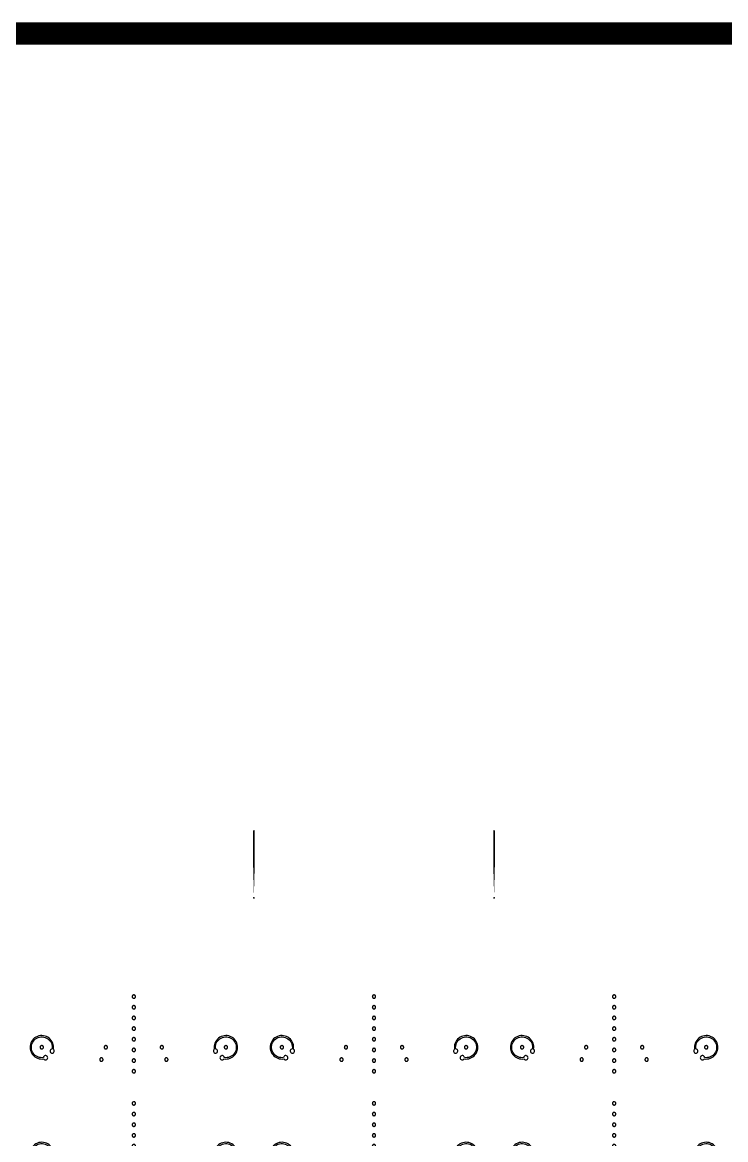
# Model space of a CAD drawing. Extents: x -100 to 100, y -100 to 100.
# Drawn here: x -53.5 to -21.9, y 50.3 to 100.5 of the extents above; entities that cross this region are included whole.
import ezdxf

# ---------------------------------------------------------------- set-up
doc = ezdxf.new("R2010")
doc.units = 0
doc.layers.get('0').update_dxf_attribs({"linetype": 'continuous'})
doc.layers.add('L10', color=7, linetype='continuous')

# ---------------------------------------------------------------- blocks, each defined once
blk = doc.blocks.new('LDI_XFL94-0512-011_L10_B1')
at = {"layer": 'L10'}
for points in [[(-48.503, -53.338), (-48.513, -53.339), (-48.522, -53.341), (-48.532, -53.344), (-48.54, -53.348), (-48.549, -53.354), (-48.556, -53.36), (-48.562, -53.368), (-48.568, -53.376), (-48.572, -53.384), (-48.575, -53.394), (-48.577, -53.403), (-48.578, -53.413), (-48.577, -53.423), (-48.575, -53.433), (-48.572, -53.442), (-48.568, -53.451), (-48.562, -53.459), (-48.556, -53.466), (-48.549, -53.473), (-48.54, -53.478), (-48.532, -53.482), (-48.522, -53.486), (-48.513, -53.488), (-48.503, -53.488), (-48.493, -53.488), (-48.484, -53.486), (-48.474, -53.482), (-48.465, -53.478), (-48.457, -53.473), (-48.45, -53.466), (-48.443, -53.459), (-48.438, -53.451), (-48.434, -53.442), (-48.431, -53.433), (-48.429, -53.423), (-48.428, -53.413), (-48.429, -53.403), (-48.431, -53.394), (-48.434, -53.384), (-48.438, -53.376), (-48.443, -53.368), (-48.45, -53.36), (-48.457, -53.354), (-48.465, -53.348), (-48.474, -53.344), (-48.484, -53.341), (-48.493, -53.339), (-48.503, -53.338)], [(-37.725, -53.338), (-37.734, -53.339), (-37.744, -53.341), (-37.753, -53.344), (-37.762, -53.348), (-37.77, -53.354), (-37.778, -53.36), (-37.784, -53.368), (-37.79, -53.376), (-37.794, -53.384), (-37.797, -53.394), (-37.799, -53.403), (-37.8, -53.413), (-37.799, -53.423), (-37.797, -53.433), (-37.794, -53.442), (-37.79, -53.451), (-37.784, -53.459), (-37.778, -53.466), (-37.77, -53.473), (-37.762, -53.478), (-37.753, -53.482), (-37.744, -53.486), (-37.734, -53.488), (-37.725, -53.488), (-37.715, -53.488), (-37.705, -53.486), (-37.696, -53.482), (-37.687, -53.478), (-37.679, -53.473), (-37.672, -53.466), (-37.665, -53.459), (-37.66, -53.451), (-37.655, -53.442), (-37.652, -53.433), (-37.65, -53.423), (-37.65, -53.413), (-37.65, -53.403), (-37.652, -53.394), (-37.655, -53.384), (-37.66, -53.376), (-37.665, -53.368), (-37.672, -53.36), (-37.679, -53.354), (-37.687, -53.348), (-37.696, -53.344), (-37.705, -53.341), (-37.715, -53.339), (-37.725, -53.338)], [(-26.946, -53.338), (-26.956, -53.339), (-26.966, -53.341), (-26.975, -53.344), (-26.984, -53.348), (-26.992, -53.354), (-26.999, -53.36), (-27.006, -53.368), (-27.011, -53.376), (-27.015, -53.384), (-27.019, -53.394), (-27.02, -53.403), (-27.021, -53.413), (-27.02, -53.423), (-27.019, -53.433), (-27.015, -53.442), (-27.011, -53.451), (-27.006, -53.459), (-26.999, -53.466), (-26.992, -53.473), (-26.984, -53.478), (-26.975, -53.482), (-26.966, -53.486), (-26.956, -53.488), (-26.946, -53.488), (-26.936, -53.488), (-26.927, -53.486), (-26.917, -53.482), (-26.909, -53.478), (-26.9, -53.473), (-26.893, -53.466), (-26.887, -53.459), (-26.881, -53.451), (-26.877, -53.442), (-26.874, -53.433), (-26.872, -53.423), (-26.871, -53.413), (-26.872, -53.403), (-26.874, -53.394), (-26.877, -53.384), (-26.881, -53.376), (-26.887, -53.368), (-26.893, -53.36), (-26.9, -53.354), (-26.909, -53.348), (-26.917, -53.344), (-26.927, -53.341), (-26.936, -53.339), (-26.946, -53.338)], [(-48.503, -53.817), (-48.513, -53.818), (-48.522, -53.82), (-48.532, -53.823), (-48.54, -53.827), (-48.549, -53.833), (-48.556, -53.839), (-48.562, -53.847), (-48.568, -53.855), (-48.572, -53.864), (-48.575, -53.873), (-48.577, -53.882), (-48.578, -53.892), (-48.577, -53.902), (-48.575, -53.912), (-48.572, -53.921), (-48.568, -53.93), (-48.562, -53.938), (-48.556, -53.945), (-48.549, -53.952), (-48.54, -53.957), (-48.532, -53.962), (-48.522, -53.965), (-48.513, -53.967), (-48.503, -53.967), (-48.493, -53.967), (-48.484, -53.965), (-48.474, -53.962), (-48.465, -53.957), (-48.457, -53.952), (-48.45, -53.945), (-48.443, -53.938), (-48.438, -53.93), (-48.434, -53.921), (-48.431, -53.912), (-48.429, -53.902), (-48.428, -53.892), (-48.429, -53.882), (-48.431, -53.873), (-48.434, -53.864), (-48.438, -53.855), (-48.443, -53.847), (-48.45, -53.839), (-48.457, -53.833), (-48.465, -53.827), (-48.474, -53.823), (-48.484, -53.82), (-48.493, -53.818), (-48.503, -53.817)], [(-37.725, -53.817), (-37.734, -53.818), (-37.744, -53.82), (-37.753, -53.823), (-37.762, -53.827), (-37.77, -53.833), (-37.778, -53.839), (-37.784, -53.847), (-37.79, -53.855), (-37.794, -53.864), (-37.797, -53.873), (-37.799, -53.882), (-37.8, -53.892), (-37.799, -53.902), (-37.797, -53.912), (-37.794, -53.921), (-37.79, -53.93), (-37.784, -53.938), (-37.778, -53.945), (-37.77, -53.952), (-37.762, -53.957), (-37.753, -53.962), (-37.744, -53.965), (-37.734, -53.967), (-37.725, -53.967), (-37.715, -53.967), (-37.705, -53.965), (-37.696, -53.962), (-37.687, -53.957), (-37.679, -53.952), (-37.672, -53.945), (-37.665, -53.938), (-37.66, -53.93), (-37.655, -53.921), (-37.652, -53.912), (-37.65, -53.902), (-37.65, -53.892), (-37.65, -53.882), (-37.652, -53.873), (-37.655, -53.864), (-37.66, -53.855), (-37.665, -53.847), (-37.672, -53.839), (-37.679, -53.833), (-37.687, -53.827), (-37.696, -53.823), (-37.705, -53.82), (-37.715, -53.818), (-37.725, -53.817)], [(-26.946, -53.817), (-26.956, -53.818), (-26.966, -53.82), (-26.975, -53.823), (-26.984, -53.827), (-26.992, -53.833), (-26.999, -53.839), (-27.006, -53.847), (-27.011, -53.855), (-27.015, -53.864), (-27.019, -53.873), (-27.02, -53.882), (-27.021, -53.892), (-27.02, -53.902), (-27.019, -53.912), (-27.015, -53.921), (-27.011, -53.93), (-27.006, -53.938), (-26.999, -53.945), (-26.992, -53.952), (-26.984, -53.957), (-26.975, -53.962), (-26.966, -53.965), (-26.956, -53.967), (-26.946, -53.967), (-26.936, -53.967), (-26.927, -53.965), (-26.917, -53.962), (-26.909, -53.957), (-26.9, -53.952), (-26.893, -53.945), (-26.887, -53.938), (-26.881, -53.93), (-26.877, -53.921), (-26.874, -53.912), (-26.872, -53.902), (-26.871, -53.892), (-26.872, -53.882), (-26.874, -53.873), (-26.877, -53.864), (-26.881, -53.855), (-26.887, -53.847), (-26.893, -53.839), (-26.9, -53.833), (-26.909, -53.827), (-26.917, -53.823), (-26.927, -53.82), (-26.936, -53.818), (-26.946, -53.817)], [(-48.503, -54.296), (-48.513, -54.297), (-48.522, -54.299), (-48.532, -54.302), (-48.54, -54.306), (-48.549, -54.312), (-48.556, -54.318), (-48.562, -54.326), (-48.568, -54.334), (-48.572, -54.343), (-48.575, -54.352), (-48.577, -54.361), (-48.578, -54.371), (-48.577, -54.381), (-48.575, -54.391), (-48.572, -54.4), (-48.568, -54.409), (-48.562, -54.417), (-48.556, -54.424), (-48.549, -54.431), (-48.54, -54.436), (-48.532, -54.441), (-48.522, -54.444), (-48.513, -54.446), (-48.503, -54.446), (-48.493, -54.446), (-48.484, -54.444), (-48.474, -54.441), (-48.465, -54.436), (-48.457, -54.431), (-48.45, -54.424), (-48.443, -54.417), (-48.438, -54.409), (-48.434, -54.4), (-48.431, -54.391), (-48.429, -54.381), (-48.428, -54.371), (-48.429, -54.361), (-48.431, -54.352), (-48.434, -54.343), (-48.438, -54.334), (-48.443, -54.326), (-48.45, -54.318), (-48.457, -54.312), (-48.465, -54.306), (-48.474, -54.302), (-48.484, -54.299), (-48.493, -54.297), (-48.503, -54.296)], [(-37.725, -54.296), (-37.734, -54.297), (-37.744, -54.299), (-37.753, -54.302), (-37.762, -54.306), (-37.77, -54.312), (-37.778, -54.318), (-37.784, -54.326), (-37.79, -54.334), (-37.794, -54.343), (-37.797, -54.352), (-37.799, -54.361), (-37.8, -54.371), (-37.799, -54.381), (-37.797, -54.391), (-37.794, -54.4), (-37.79, -54.409), (-37.784, -54.417), (-37.778, -54.424), (-37.77, -54.431), (-37.762, -54.436), (-37.753, -54.441), (-37.744, -54.444), (-37.734, -54.446), (-37.725, -54.446), (-37.715, -54.446), (-37.705, -54.444), (-37.696, -54.441), (-37.687, -54.436), (-37.679, -54.431), (-37.672, -54.424), (-37.665, -54.417), (-37.66, -54.409), (-37.655, -54.4), (-37.652, -54.391), (-37.65, -54.381), (-37.65, -54.371), (-37.65, -54.361), (-37.652, -54.352), (-37.655, -54.343), (-37.66, -54.334), (-37.665, -54.326), (-37.672, -54.318), (-37.679, -54.312), (-37.687, -54.306), (-37.696, -54.302), (-37.705, -54.299), (-37.715, -54.297), (-37.725, -54.296)], [(-26.946, -54.296), (-26.956, -54.297), (-26.966, -54.299), (-26.975, -54.302), (-26.984, -54.306), (-26.992, -54.312), (-26.999, -54.318), (-27.006, -54.326), (-27.011, -54.334), (-27.015, -54.343), (-27.019, -54.352), (-27.02, -54.361), (-27.021, -54.371), (-27.02, -54.381), (-27.019, -54.391), (-27.015, -54.4), (-27.011, -54.409), (-27.006, -54.417), (-26.999, -54.424), (-26.992, -54.431), (-26.984, -54.436), (-26.975, -54.441), (-26.966, -54.444), (-26.956, -54.446), (-26.946, -54.446), (-26.936, -54.446), (-26.927, -54.444), (-26.917, -54.441), (-26.909, -54.436), (-26.9, -54.431), (-26.893, -54.424), (-26.887, -54.417), (-26.881, -54.409), (-26.877, -54.4), (-26.874, -54.391), (-26.872, -54.381), (-26.871, -54.371), (-26.872, -54.361), (-26.874, -54.352), (-26.877, -54.343), (-26.881, -54.334), (-26.887, -54.326), (-26.893, -54.318), (-26.9, -54.312), (-26.909, -54.306), (-26.917, -54.302), (-26.927, -54.299), (-26.936, -54.297), (-26.946, -54.296)], [(-52.174, -55.763), (-52.203, -55.769), (-52.229, -55.785), (-52.248, -55.807), (-52.26, -55.834), (-52.263, -55.864), (-52.257, -55.893), (-52.242, -55.919), (-52.219, -55.939), (-52.192, -55.951), (-52.162, -55.954), (-52.133, -55.948), (-52.107, -55.933), (-52.087, -55.911), (-52.075, -55.883), (-52.072, -55.853), (-52.078, -55.824), (-52.093, -55.798), (-52.115, -55.778), (-52.108, -55.709), (-52.11, -55.639), (-52.121, -55.569), (-52.142, -55.502), (-52.171, -55.439), (-52.208, -55.379), (-52.253, -55.326), (-52.304, -55.278), (-52.362, -55.238), (-52.424, -55.206), (-52.49, -55.182), (-52.558, -55.167), (-52.628, -55.162), (-52.698, -55.165), (-52.767, -55.178), (-52.833, -55.201), (-52.896, -55.231), (-52.955, -55.27), (-53.007, -55.316), (-53.053, -55.369), (-53.092, -55.427), (-53.123, -55.49), (-53.145, -55.557), (-53.158, -55.625), (-53.162, -55.695), (-53.156, -55.765), (-53.141, -55.834), (-53.118, -55.899), (-53.085, -55.962), (-53.045, -56.019), (-52.998, -56.071), (-52.944, -56.115), (-52.885, -56.153), (-52.821, -56.182), (-52.754, -56.202), (-52.685, -56.213), (-52.615, -56.215), (-52.545, -56.208), (-52.525, -56.23), (-52.499, -56.245), (-52.47, -56.251), (-52.44, -56.248), (-52.413, -56.236), (-52.39, -56.216), (-52.375, -56.19), (-52.369, -56.161), (-52.372, -56.131), (-52.384, -56.104), (-52.404, -56.082), (-52.43, -56.066), (-52.459, -56.06), (-52.489, -56.063), (-52.516, -56.075), (-52.539, -56.095), (-52.554, -56.121), (-52.56, -56.15), (-52.625, -56.156), (-52.69, -56.152), (-52.755, -56.14), (-52.816, -56.119), (-52.874, -56.089), (-52.928, -56.052), (-52.976, -56.008), (-53.017, -55.957), (-53.051, -55.901), (-53.076, -55.841), (-53.093, -55.778), (-53.101, -55.714), (-53.1, -55.648), (-53.09, -55.584), (-53.071, -55.521), (-53.043, -55.462), (-53.008, -55.408), (-52.965, -55.358), (-52.916, -55.316), (-52.861, -55.28), (-52.802, -55.253), (-52.74, -55.233), (-52.675, -55.223), (-52.61, -55.222), (-52.545, -55.23), (-52.482, -55.247), (-52.422, -55.273), (-52.366, -55.306), (-52.316, -55.348), (-52.271, -55.395), (-52.234, -55.449), (-52.204, -55.507), (-52.183, -55.569), (-52.171, -55.633), (-52.168, -55.698), (-52.174, -55.763)], [(-48.503, -54.775), (-48.513, -54.776), (-48.522, -54.778), (-48.532, -54.781), (-48.54, -54.785), (-48.549, -54.791), (-48.556, -54.797), (-48.562, -54.805), (-48.568, -54.813), (-48.572, -54.822), (-48.575, -54.831), (-48.577, -54.841), (-48.578, -54.85), (-48.577, -54.86), (-48.575, -54.87), (-48.572, -54.879), (-48.568, -54.888), (-48.562, -54.896), (-48.556, -54.903), (-48.549, -54.91), (-48.54, -54.915), (-48.532, -54.92), (-48.522, -54.923), (-48.513, -54.925), (-48.503, -54.925), (-48.493, -54.925), (-48.484, -54.923), (-48.474, -54.92), (-48.465, -54.915), (-48.457, -54.91), (-48.45, -54.903), (-48.443, -54.896), (-48.438, -54.888), (-48.434, -54.879), (-48.431, -54.87), (-48.429, -54.86), (-48.428, -54.85), (-48.429, -54.841), (-48.431, -54.831), (-48.434, -54.822), (-48.438, -54.813), (-48.443, -54.805), (-48.45, -54.797), (-48.457, -54.791), (-48.465, -54.785), (-48.474, -54.781), (-48.484, -54.778), (-48.493, -54.776), (-48.503, -54.775)], [(-44.446, -56.15), (-44.452, -56.121), (-44.467, -56.095), (-44.49, -56.075), (-44.517, -56.063), (-44.547, -56.06), (-44.576, -56.066), (-44.602, -56.082), (-44.622, -56.104), (-44.634, -56.131), (-44.637, -56.161), (-44.631, -56.19), (-44.616, -56.216), (-44.593, -56.236), (-44.566, -56.248), (-44.536, -56.251), (-44.507, -56.245), (-44.481, -56.23), (-44.461, -56.208), (-44.391, -56.215), (-44.321, -56.213), (-44.252, -56.202), (-44.185, -56.182), (-44.121, -56.153), (-44.062, -56.115), (-44.008, -56.071), (-43.961, -56.019), (-43.921, -55.962), (-43.888, -55.899), (-43.865, -55.834), (-43.85, -55.765), (-43.844, -55.695), (-43.848, -55.625), (-43.861, -55.557), (-43.883, -55.49), (-43.914, -55.427), (-43.953, -55.369), (-43.999, -55.316), (-44.051, -55.27), (-44.11, -55.231), (-44.173, -55.201), (-44.239, -55.178), (-44.308, -55.165), (-44.378, -55.162), (-44.448, -55.167), (-44.516, -55.182), (-44.582, -55.206), (-44.644, -55.238), (-44.702, -55.278), (-44.753, -55.326), (-44.798, -55.379), (-44.835, -55.439), (-44.864, -55.502), (-44.885, -55.569), (-44.896, -55.639), (-44.898, -55.709), (-44.891, -55.778), (-44.913, -55.798), (-44.928, -55.824), (-44.934, -55.853), (-44.931, -55.883), (-44.919, -55.911), (-44.899, -55.933), (-44.873, -55.948), (-44.844, -55.954), (-44.814, -55.951), (-44.787, -55.939), (-44.764, -55.919), (-44.749, -55.893), (-44.743, -55.864), (-44.746, -55.834), (-44.758, -55.807), (-44.777, -55.785), (-44.803, -55.769), (-44.832, -55.763), (-44.838, -55.698), (-44.835, -55.633), (-44.823, -55.569), (-44.802, -55.507), (-44.772, -55.449), (-44.735, -55.395), (-44.69, -55.348), (-44.64, -55.306), (-44.584, -55.273), (-44.524, -55.247), (-44.461, -55.23), (-44.396, -55.222), (-44.331, -55.223), (-44.266, -55.233), (-44.204, -55.253), (-44.145, -55.28), (-44.09, -55.316), (-44.041, -55.358), (-43.998, -55.408), (-43.963, -55.462), (-43.935, -55.521), (-43.916, -55.584), (-43.906, -55.648), (-43.905, -55.714), (-43.913, -55.778), (-43.93, -55.841), (-43.955, -55.901), (-43.989, -55.957), (-44.03, -56.008), (-44.078, -56.052), (-44.132, -56.089), (-44.19, -56.119), (-44.251, -56.14), (-44.315, -56.152), (-44.381, -56.156), (-44.446, -56.15)], [(-41.395, -55.763), (-41.424, -55.769), (-41.45, -55.785), (-41.47, -55.807), (-41.482, -55.834), (-41.485, -55.864), (-41.478, -55.893), (-41.463, -55.919), (-41.441, -55.939), (-41.414, -55.951), (-41.384, -55.954), (-41.355, -55.948), (-41.329, -55.933), (-41.309, -55.911), (-41.297, -55.883), (-41.294, -55.853), (-41.3, -55.824), (-41.315, -55.798), (-41.337, -55.778), (-41.33, -55.709), (-41.332, -55.639), (-41.343, -55.569), (-41.363, -55.502), (-41.392, -55.439), (-41.43, -55.379), (-41.474, -55.326), (-41.526, -55.278), (-41.583, -55.238), (-41.645, -55.206), (-41.711, -55.182), (-41.78, -55.167), (-41.85, -55.162), (-41.92, -55.165), (-41.988, -55.178), (-42.055, -55.201), (-42.118, -55.231), (-42.176, -55.27), (-42.229, -55.316), (-42.275, -55.369), (-42.314, -55.427), (-42.344, -55.49), (-42.366, -55.557), (-42.379, -55.625), (-42.383, -55.695), (-42.378, -55.765), (-42.363, -55.834), (-42.339, -55.899), (-42.307, -55.962), (-42.267, -56.019), (-42.219, -56.071), (-42.165, -56.115), (-42.106, -56.153), (-42.042, -56.182), (-41.975, -56.202), (-41.906, -56.213), (-41.836, -56.215), (-41.767, -56.208), (-41.747, -56.23), (-41.721, -56.245), (-41.691, -56.251), (-41.662, -56.248), (-41.634, -56.236), (-41.612, -56.216), (-41.597, -56.19), (-41.591, -56.161), (-41.594, -56.131), (-41.606, -56.104), (-41.626, -56.082), (-41.651, -56.066), (-41.681, -56.06), (-41.71, -56.063), (-41.738, -56.075), (-41.76, -56.095), (-41.775, -56.121), (-41.782, -56.15), (-41.847, -56.156), (-41.912, -56.152), (-41.976, -56.14), (-42.038, -56.119), (-42.096, -56.089), (-42.15, -56.052), (-42.197, -56.008), (-42.238, -55.957), (-42.272, -55.901), (-42.298, -55.841), (-42.315, -55.778), (-42.323, -55.714), (-42.322, -55.648), (-42.311, -55.584), (-42.292, -55.521), (-42.265, -55.462), (-42.229, -55.408), (-42.187, -55.358), (-42.137, -55.316), (-42.083, -55.28), (-42.023, -55.253), (-41.961, -55.233), (-41.897, -55.223), (-41.831, -55.222), (-41.767, -55.23), (-41.704, -55.247), (-41.644, -55.273), (-41.588, -55.306), (-41.537, -55.348), (-41.493, -55.395), (-41.455, -55.449), (-41.426, -55.507), (-41.405, -55.569), (-41.393, -55.633), (-41.389, -55.698), (-41.395, -55.763)], [(-37.725, -54.775), (-37.734, -54.776), (-37.744, -54.778), (-37.753, -54.781), (-37.762, -54.785), (-37.77, -54.791), (-37.778, -54.797), (-37.784, -54.805), (-37.79, -54.813), (-37.794, -54.822), (-37.797, -54.831), (-37.799, -54.841), (-37.8, -54.85), (-37.799, -54.86), (-37.797, -54.87), (-37.794, -54.879), (-37.79, -54.888), (-37.784, -54.896), (-37.778, -54.903), (-37.77, -54.91), (-37.762, -54.915), (-37.753, -54.92), (-37.744, -54.923), (-37.734, -54.925), (-37.725, -54.925), (-37.715, -54.925), (-37.705, -54.923), (-37.696, -54.92), (-37.687, -54.915), (-37.679, -54.91), (-37.672, -54.903), (-37.665, -54.896), (-37.66, -54.888), (-37.655, -54.879), (-37.652, -54.87), (-37.65, -54.86), (-37.65, -54.85), (-37.65, -54.841), (-37.652, -54.831), (-37.655, -54.822), (-37.66, -54.813), (-37.665, -54.805), (-37.672, -54.797), (-37.679, -54.791), (-37.687, -54.785), (-37.696, -54.781), (-37.705, -54.778), (-37.715, -54.776), (-37.725, -54.775)], [(-33.667, -56.15), (-33.674, -56.121), (-33.689, -56.095), (-33.711, -56.075), (-33.739, -56.063), (-33.768, -56.06), (-33.798, -56.066), (-33.824, -56.082), (-33.843, -56.104), (-33.855, -56.131), (-33.858, -56.161), (-33.852, -56.19), (-33.837, -56.216), (-33.815, -56.236), (-33.787, -56.248), (-33.758, -56.251), (-33.728, -56.245), (-33.703, -56.23), (-33.682, -56.208), (-33.613, -56.215), (-33.543, -56.213), (-33.474, -56.202), (-33.407, -56.182), (-33.343, -56.153), (-33.284, -56.115), (-33.23, -56.071), (-33.182, -56.019), (-33.142, -55.962), (-33.11, -55.899), (-33.086, -55.834), (-33.071, -55.765), (-33.066, -55.695), (-33.07, -55.625), (-33.083, -55.557), (-33.105, -55.49), (-33.135, -55.427), (-33.174, -55.369), (-33.22, -55.316), (-33.273, -55.27), (-33.331, -55.231), (-33.394, -55.201), (-33.461, -55.178), (-33.53, -55.165), (-33.599, -55.162), (-33.669, -55.167), (-33.738, -55.182), (-33.804, -55.206), (-33.866, -55.238), (-33.923, -55.278), (-33.975, -55.326), (-34.02, -55.379), (-34.057, -55.439), (-34.086, -55.502), (-34.106, -55.569), (-34.117, -55.639), (-34.119, -55.709), (-34.112, -55.778), (-34.134, -55.798), (-34.149, -55.824), (-34.156, -55.853), (-34.152, -55.883), (-34.14, -55.911), (-34.12, -55.933), (-34.094, -55.948), (-34.065, -55.954), (-34.035, -55.951), (-34.008, -55.939), (-33.986, -55.919), (-33.971, -55.893), (-33.964, -55.864), (-33.967, -55.834), (-33.979, -55.807), (-33.999, -55.785), (-34.025, -55.769), (-34.054, -55.763), (-34.06, -55.698), (-34.057, -55.633), (-34.044, -55.569), (-34.023, -55.507), (-33.994, -55.449), (-33.956, -55.395), (-33.912, -55.348), (-33.861, -55.306), (-33.805, -55.273), (-33.745, -55.247), (-33.682, -55.23), (-33.618, -55.222), (-33.552, -55.223), (-33.488, -55.233), (-33.426, -55.253), (-33.367, -55.28), (-33.312, -55.316), (-33.263, -55.358), (-33.22, -55.408), (-33.184, -55.462), (-33.157, -55.521), (-33.138, -55.584), (-33.127, -55.648), (-33.126, -55.714), (-33.134, -55.778), (-33.151, -55.841), (-33.177, -55.901), (-33.211, -55.957), (-33.252, -56.008), (-33.3, -56.052), (-33.353, -56.089), (-33.411, -56.119), (-33.473, -56.14), (-33.537, -56.152), (-33.602, -56.156), (-33.667, -56.15)], [(-30.617, -55.763), (-30.646, -55.769), (-30.672, -55.785), (-30.692, -55.807), (-30.704, -55.834), (-30.706, -55.864), (-30.7, -55.893), (-30.685, -55.919), (-30.663, -55.939), (-30.635, -55.951), (-30.605, -55.954), (-30.576, -55.948), (-30.55, -55.933), (-30.53, -55.911), (-30.518, -55.883), (-30.515, -55.853), (-30.521, -55.824), (-30.536, -55.798), (-30.559, -55.778), (-30.551, -55.709), (-30.553, -55.639), (-30.565, -55.569), (-30.585, -55.502), (-30.614, -55.439), (-30.651, -55.379), (-30.696, -55.326), (-30.747, -55.278), (-30.805, -55.238), (-30.867, -55.206), (-30.933, -55.182), (-31.001, -55.167), (-31.071, -55.162), (-31.141, -55.165), (-31.21, -55.178), (-31.276, -55.201), (-31.339, -55.231), (-31.398, -55.27), (-31.45, -55.316), (-31.497, -55.369), (-31.535, -55.427), (-31.566, -55.49), (-31.588, -55.557), (-31.601, -55.625), (-31.605, -55.695), (-31.599, -55.765), (-31.584, -55.834), (-31.561, -55.899), (-31.529, -55.962), (-31.488, -56.019), (-31.441, -56.071), (-31.387, -56.115), (-31.328, -56.153), (-31.264, -56.182), (-31.197, -56.202), (-31.128, -56.213), (-31.058, -56.215), (-30.988, -56.208), (-30.968, -56.23), (-30.942, -56.245), (-30.913, -56.251), (-30.883, -56.248), (-30.856, -56.236), (-30.834, -56.216), (-30.819, -56.19), (-30.812, -56.161), (-30.815, -56.131), (-30.827, -56.104), (-30.847, -56.082), (-30.873, -56.066), (-30.902, -56.06), (-30.932, -56.063), (-30.959, -56.075), (-30.982, -56.095), (-30.997, -56.121), (-31.003, -56.15), (-31.068, -56.156), (-31.134, -56.152), (-31.198, -56.14), (-31.259, -56.119), (-31.318, -56.089), (-31.371, -56.052), (-31.419, -56.008), (-31.46, -55.957), (-31.494, -55.901), (-31.519, -55.841), (-31.536, -55.778), (-31.544, -55.714), (-31.543, -55.648), (-31.533, -55.584), (-31.514, -55.521), (-31.486, -55.462), (-31.451, -55.408), (-31.408, -55.358), (-31.359, -55.316), (-31.304, -55.28), (-31.245, -55.253), (-31.183, -55.233), (-31.118, -55.223), (-31.053, -55.222), (-30.988, -55.23), (-30.925, -55.247), (-30.865, -55.273), (-30.809, -55.306), (-30.759, -55.348), (-30.714, -55.395), (-30.677, -55.449), (-30.648, -55.507), (-30.626, -55.569), (-30.614, -55.633), (-30.611, -55.698), (-30.617, -55.763)], [(-26.946, -54.775), (-26.956, -54.776), (-26.966, -54.778), (-26.975, -54.781), (-26.984, -54.785), (-26.992, -54.791), (-26.999, -54.797), (-27.006, -54.805), (-27.011, -54.813), (-27.015, -54.822), (-27.019, -54.831), (-27.02, -54.841), (-27.021, -54.85), (-27.02, -54.86), (-27.019, -54.87), (-27.015, -54.879), (-27.011, -54.888), (-27.006, -54.896), (-26.999, -54.903), (-26.992, -54.91), (-26.984, -54.915), (-26.975, -54.92), (-26.966, -54.923), (-26.956, -54.925), (-26.946, -54.925), (-26.936, -54.925), (-26.927, -54.923), (-26.917, -54.92), (-26.909, -54.915), (-26.9, -54.91), (-26.893, -54.903), (-26.887, -54.896), (-26.881, -54.888), (-26.877, -54.879), (-26.874, -54.87), (-26.872, -54.86), (-26.871, -54.85), (-26.872, -54.841), (-26.874, -54.831), (-26.877, -54.822), (-26.881, -54.813), (-26.887, -54.805), (-26.893, -54.797), (-26.9, -54.791), (-26.909, -54.785), (-26.917, -54.781), (-26.927, -54.778), (-26.936, -54.776), (-26.946, -54.775)], [(-22.889, -56.15), (-22.895, -56.121), (-22.91, -56.095), (-22.933, -56.075), (-22.96, -56.063), (-22.99, -56.06), (-23.019, -56.066), (-23.045, -56.082), (-23.065, -56.104), (-23.077, -56.131), (-23.08, -56.161), (-23.074, -56.19), (-23.059, -56.216), (-23.036, -56.236), (-23.009, -56.248), (-22.979, -56.251), (-22.95, -56.245), (-22.924, -56.23), (-22.904, -56.208), (-22.834, -56.215), (-22.764, -56.213), (-22.695, -56.202), (-22.628, -56.182), (-22.564, -56.153), (-22.505, -56.115), (-22.451, -56.071), (-22.404, -56.019), (-22.364, -55.962), (-22.331, -55.899), (-22.308, -55.834), (-22.293, -55.765), (-22.287, -55.695), (-22.291, -55.625), (-22.304, -55.557), (-22.326, -55.49), (-22.357, -55.427), (-22.396, -55.369), (-22.442, -55.316), (-22.494, -55.27), (-22.553, -55.231), (-22.616, -55.201), (-22.682, -55.178), (-22.751, -55.165), (-22.821, -55.162), (-22.891, -55.167), (-22.959, -55.182), (-23.025, -55.206), (-23.087, -55.238), (-23.145, -55.278), (-23.196, -55.326), (-23.241, -55.379), (-23.278, -55.439), (-23.307, -55.502), (-23.328, -55.569), (-23.339, -55.639), (-23.341, -55.709), (-23.334, -55.778), (-23.356, -55.798), (-23.371, -55.824), (-23.377, -55.853), (-23.374, -55.883), (-23.362, -55.911), (-23.342, -55.933), (-23.316, -55.948), (-23.287, -55.954), (-23.257, -55.951), (-23.23, -55.939), (-23.207, -55.919), (-23.192, -55.893), (-23.186, -55.864), (-23.189, -55.834), (-23.201, -55.807), (-23.22, -55.785), (-23.246, -55.769), (-23.275, -55.763), (-23.281, -55.698), (-23.278, -55.633), (-23.266, -55.569), (-23.245, -55.507), (-23.215, -55.449), (-23.178, -55.395), (-23.133, -55.348), (-23.083, -55.306), (-23.027, -55.273), (-22.967, -55.247), (-22.904, -55.23), (-22.839, -55.222), (-22.774, -55.223), (-22.71, -55.233), (-22.647, -55.253), (-22.588, -55.28), (-22.533, -55.316), (-22.484, -55.358), (-22.441, -55.408), (-22.406, -55.462), (-22.378, -55.521), (-22.359, -55.584), (-22.349, -55.648), (-22.348, -55.714), (-22.356, -55.778), (-22.373, -55.841), (-22.399, -55.901), (-22.432, -55.957), (-22.473, -56.008), (-22.521, -56.052), (-22.575, -56.089), (-22.633, -56.119), (-22.695, -56.14), (-22.759, -56.152), (-22.824, -56.156), (-22.889, -56.15)], [(-52.635, -55.614), (-52.645, -55.614), (-52.654, -55.616), (-52.663, -55.619), (-52.672, -55.624), (-52.68, -55.629), (-52.688, -55.636), (-52.694, -55.643), (-52.7, -55.651), (-52.704, -55.66), (-52.707, -55.669), (-52.709, -55.679), (-52.71, -55.689), (-52.709, -55.698), (-52.707, -55.708), (-52.704, -55.717), (-52.7, -55.726), (-52.694, -55.734), (-52.688, -55.742), (-52.68, -55.748), (-52.672, -55.754), (-52.663, -55.758), (-52.654, -55.761), (-52.645, -55.763), (-52.635, -55.764), (-52.625, -55.763), (-52.615, -55.761), (-52.606, -55.758), (-52.597, -55.754), (-52.589, -55.748), (-52.582, -55.742), (-52.575, -55.734), (-52.57, -55.726), (-52.565, -55.717), (-52.562, -55.708), (-52.56, -55.698), (-52.56, -55.689), (-52.56, -55.679), (-52.562, -55.669), (-52.565, -55.66), (-52.57, -55.651), (-52.575, -55.643), (-52.582, -55.636), (-52.589, -55.629), (-52.597, -55.624), (-52.606, -55.619), (-52.615, -55.616), (-52.625, -55.614), (-52.635, -55.614)], [(-49.76, -55.614), (-49.77, -55.614), (-49.78, -55.616), (-49.789, -55.619), (-49.798, -55.624), (-49.806, -55.629), (-49.814, -55.636), (-49.82, -55.643), (-49.825, -55.651), (-49.83, -55.66), (-49.833, -55.669), (-49.835, -55.679), (-49.835, -55.689), (-49.835, -55.698), (-49.833, -55.708), (-49.83, -55.717), (-49.825, -55.726), (-49.82, -55.734), (-49.814, -55.742), (-49.806, -55.748), (-49.798, -55.754), (-49.789, -55.758), (-49.78, -55.761), (-49.77, -55.763), (-49.76, -55.764), (-49.751, -55.763), (-49.741, -55.761), (-49.732, -55.758), (-49.723, -55.754), (-49.715, -55.748), (-49.707, -55.742), (-49.701, -55.734), (-49.696, -55.726), (-49.691, -55.717), (-49.688, -55.708), (-49.686, -55.698), (-49.685, -55.689), (-49.686, -55.679), (-49.688, -55.669), (-49.691, -55.66), (-49.696, -55.651), (-49.701, -55.643), (-49.707, -55.636), (-49.715, -55.629), (-49.723, -55.624), (-49.732, -55.619), (-49.741, -55.616), (-49.751, -55.614), (-49.76, -55.614)], [(-48.503, -55.254), (-48.513, -55.255), (-48.522, -55.257), (-48.532, -55.26), (-48.54, -55.264), (-48.549, -55.27), (-48.556, -55.276), (-48.562, -55.284), (-48.568, -55.292), (-48.572, -55.301), (-48.575, -55.31), (-48.577, -55.32), (-48.578, -55.329), (-48.577, -55.339), (-48.575, -55.349), (-48.572, -55.358), (-48.568, -55.367), (-48.562, -55.375), (-48.556, -55.382), (-48.549, -55.389), (-48.54, -55.394), (-48.532, -55.399), (-48.522, -55.402), (-48.513, -55.404), (-48.503, -55.404), (-48.493, -55.404), (-48.484, -55.402), (-48.474, -55.399), (-48.465, -55.394), (-48.457, -55.389), (-48.45, -55.382), (-48.443, -55.375), (-48.438, -55.367), (-48.434, -55.358), (-48.431, -55.349), (-48.429, -55.339), (-48.428, -55.329), (-48.429, -55.32), (-48.431, -55.31), (-48.434, -55.301), (-48.438, -55.292), (-48.443, -55.284), (-48.45, -55.276), (-48.457, -55.27), (-48.465, -55.264), (-48.474, -55.26), (-48.484, -55.257), (-48.493, -55.255), (-48.503, -55.254)], [(-47.246, -55.614), (-47.255, -55.614), (-47.265, -55.616), (-47.274, -55.619), (-47.283, -55.624), (-47.291, -55.629), (-47.299, -55.636), (-47.305, -55.643), (-47.31, -55.651), (-47.315, -55.66), (-47.318, -55.669), (-47.32, -55.679), (-47.321, -55.689), (-47.32, -55.698), (-47.318, -55.708), (-47.315, -55.717), (-47.31, -55.726), (-47.305, -55.734), (-47.299, -55.742), (-47.291, -55.748), (-47.283, -55.754), (-47.274, -55.758), (-47.265, -55.761), (-47.255, -55.763), (-47.246, -55.764), (-47.236, -55.763), (-47.226, -55.761), (-47.217, -55.758), (-47.208, -55.754), (-47.2, -55.748), (-47.192, -55.742), (-47.186, -55.734), (-47.181, -55.726), (-47.176, -55.717), (-47.173, -55.708), (-47.171, -55.698), (-47.171, -55.689), (-47.171, -55.679), (-47.173, -55.669), (-47.176, -55.66), (-47.181, -55.651), (-47.186, -55.643), (-47.192, -55.636), (-47.2, -55.629), (-47.208, -55.624), (-47.217, -55.619), (-47.226, -55.616), (-47.236, -55.614), (-47.246, -55.614)], [(-44.371, -55.614), (-44.381, -55.614), (-44.391, -55.616), (-44.4, -55.619), (-44.409, -55.624), (-44.417, -55.629), (-44.424, -55.636), (-44.431, -55.643), (-44.436, -55.651), (-44.441, -55.66), (-44.444, -55.669), (-44.446, -55.679), (-44.446, -55.689), (-44.446, -55.698), (-44.444, -55.708), (-44.441, -55.717), (-44.436, -55.726), (-44.431, -55.734), (-44.424, -55.742), (-44.417, -55.748), (-44.409, -55.754), (-44.4, -55.758), (-44.391, -55.761), (-44.381, -55.763), (-44.371, -55.764), (-44.361, -55.763), (-44.352, -55.761), (-44.343, -55.758), (-44.334, -55.754), (-44.326, -55.748), (-44.318, -55.742), (-44.312, -55.734), (-44.306, -55.726), (-44.302, -55.717), (-44.299, -55.708), (-44.297, -55.698), (-44.296, -55.689), (-44.297, -55.679), (-44.299, -55.669), (-44.302, -55.66), (-44.306, -55.651), (-44.312, -55.643), (-44.318, -55.636), (-44.326, -55.629), (-44.334, -55.624), (-44.343, -55.619), (-44.352, -55.616), (-44.361, -55.614), (-44.371, -55.614)], [(-41.856, -55.614), (-41.866, -55.614), (-41.876, -55.616), (-41.885, -55.619), (-41.894, -55.624), (-41.902, -55.629), (-41.909, -55.636), (-41.916, -55.643), (-41.921, -55.651), (-41.926, -55.66), (-41.929, -55.669), (-41.931, -55.679), (-41.931, -55.689), (-41.931, -55.698), (-41.929, -55.708), (-41.926, -55.717), (-41.921, -55.726), (-41.916, -55.734), (-41.909, -55.742), (-41.902, -55.748), (-41.894, -55.754), (-41.885, -55.758), (-41.876, -55.761), (-41.866, -55.763), (-41.856, -55.764), (-41.846, -55.763), (-41.837, -55.761), (-41.828, -55.758), (-41.819, -55.754), (-41.811, -55.748), (-41.803, -55.742), (-41.797, -55.734), (-41.791, -55.726), (-41.787, -55.717), (-41.784, -55.708), (-41.782, -55.698), (-41.781, -55.689), (-41.782, -55.679), (-41.784, -55.669), (-41.787, -55.66), (-41.791, -55.651), (-41.797, -55.643), (-41.803, -55.636), (-41.811, -55.629), (-41.819, -55.624), (-41.828, -55.619), (-41.837, -55.616), (-41.846, -55.614), (-41.856, -55.614)], [(-38.982, -55.614), (-38.992, -55.614), (-39.001, -55.616), (-39.011, -55.619), (-39.02, -55.624), (-39.028, -55.629), (-39.035, -55.636), (-39.042, -55.643), (-39.047, -55.651), (-39.051, -55.66), (-39.054, -55.669), (-39.056, -55.679), (-39.057, -55.689), (-39.056, -55.698), (-39.054, -55.708), (-39.051, -55.717), (-39.047, -55.726), (-39.042, -55.734), (-39.035, -55.742), (-39.028, -55.748), (-39.02, -55.754), (-39.011, -55.758), (-39.001, -55.761), (-38.992, -55.763), (-38.982, -55.764), (-38.972, -55.763), (-38.963, -55.761), (-38.953, -55.758), (-38.945, -55.754), (-38.936, -55.748), (-38.929, -55.742), (-38.923, -55.734), (-38.917, -55.726), (-38.913, -55.717), (-38.91, -55.708), (-38.908, -55.698), (-38.907, -55.689), (-38.908, -55.679), (-38.91, -55.669), (-38.913, -55.66), (-38.917, -55.651), (-38.923, -55.643), (-38.929, -55.636), (-38.936, -55.629), (-38.945, -55.624), (-38.953, -55.619), (-38.963, -55.616), (-38.972, -55.614), (-38.982, -55.614)], [(-37.725, -55.254), (-37.734, -55.255), (-37.744, -55.257), (-37.753, -55.26), (-37.762, -55.264), (-37.77, -55.27), (-37.778, -55.276), (-37.784, -55.284), (-37.79, -55.292), (-37.794, -55.301), (-37.797, -55.31), (-37.799, -55.32), (-37.8, -55.329), (-37.799, -55.339), (-37.797, -55.349), (-37.794, -55.358), (-37.79, -55.367), (-37.784, -55.375), (-37.778, -55.382), (-37.77, -55.389), (-37.762, -55.394), (-37.753, -55.399), (-37.744, -55.402), (-37.734, -55.404), (-37.725, -55.404), (-37.715, -55.404), (-37.705, -55.402), (-37.696, -55.399), (-37.687, -55.394), (-37.679, -55.389), (-37.672, -55.382), (-37.665, -55.375), (-37.66, -55.367), (-37.655, -55.358), (-37.652, -55.349), (-37.65, -55.339), (-37.65, -55.329), (-37.65, -55.32), (-37.652, -55.31), (-37.655, -55.301), (-37.66, -55.292), (-37.665, -55.284), (-37.672, -55.276), (-37.679, -55.27), (-37.687, -55.264), (-37.696, -55.26), (-37.705, -55.257), (-37.715, -55.255), (-37.725, -55.254)], [(-36.467, -55.614), (-36.477, -55.614), (-36.486, -55.616), (-36.496, -55.619), (-36.505, -55.624), (-36.513, -55.629), (-36.52, -55.636), (-36.527, -55.643), (-36.532, -55.651), (-36.536, -55.66), (-36.54, -55.669), (-36.541, -55.679), (-36.542, -55.689), (-36.541, -55.698), (-36.54, -55.708), (-36.536, -55.717), (-36.532, -55.726), (-36.527, -55.734), (-36.52, -55.742), (-36.513, -55.748), (-36.505, -55.754), (-36.496, -55.758), (-36.486, -55.761), (-36.477, -55.763), (-36.467, -55.764), (-36.457, -55.763), (-36.448, -55.761), (-36.438, -55.758), (-36.43, -55.754), (-36.421, -55.748), (-36.414, -55.742), (-36.408, -55.734), (-36.402, -55.726), (-36.398, -55.717), (-36.395, -55.708), (-36.393, -55.698), (-36.392, -55.689), (-36.393, -55.679), (-36.395, -55.669), (-36.398, -55.66), (-36.402, -55.651), (-36.408, -55.643), (-36.414, -55.636), (-36.421, -55.629), (-36.43, -55.624), (-36.438, -55.619), (-36.448, -55.616), (-36.457, -55.614), (-36.467, -55.614)], [(-33.593, -55.614), (-33.603, -55.614), (-33.612, -55.616), (-33.622, -55.619), (-33.63, -55.624), (-33.638, -55.629), (-33.646, -55.636), (-33.652, -55.643), (-33.658, -55.651), (-33.662, -55.66), (-33.665, -55.669), (-33.667, -55.679), (-33.668, -55.689), (-33.667, -55.698), (-33.665, -55.708), (-33.662, -55.717), (-33.658, -55.726), (-33.652, -55.734), (-33.646, -55.742), (-33.638, -55.748), (-33.63, -55.754), (-33.622, -55.758), (-33.612, -55.761), (-33.603, -55.763), (-33.593, -55.764), (-33.583, -55.763), (-33.573, -55.761), (-33.564, -55.758), (-33.555, -55.754), (-33.547, -55.748), (-33.54, -55.742), (-33.533, -55.734), (-33.528, -55.726), (-33.524, -55.717), (-33.52, -55.708), (-33.518, -55.698), (-33.518, -55.689), (-33.518, -55.679), (-33.52, -55.669), (-33.524, -55.66), (-33.528, -55.651), (-33.533, -55.643), (-33.54, -55.636), (-33.547, -55.629), (-33.555, -55.624), (-33.564, -55.619), (-33.573, -55.616), (-33.583, -55.614), (-33.593, -55.614)], [(-31.078, -55.614), (-31.088, -55.614), (-31.097, -55.616), (-31.107, -55.619), (-31.115, -55.624), (-31.124, -55.629), (-31.131, -55.636), (-31.137, -55.643), (-31.143, -55.651), (-31.147, -55.66), (-31.15, -55.669), (-31.152, -55.679), (-31.153, -55.689), (-31.152, -55.698), (-31.15, -55.708), (-31.147, -55.717), (-31.143, -55.726), (-31.137, -55.734), (-31.131, -55.742), (-31.124, -55.748), (-31.115, -55.754), (-31.107, -55.758), (-31.097, -55.761), (-31.088, -55.763), (-31.078, -55.764), (-31.068, -55.763), (-31.058, -55.761), (-31.049, -55.758), (-31.04, -55.754), (-31.032, -55.748), (-31.025, -55.742), (-31.018, -55.734), (-31.013, -55.726), (-31.009, -55.717), (-31.005, -55.708), (-31.003, -55.698), (-31.003, -55.689), (-31.003, -55.679), (-31.005, -55.669), (-31.009, -55.66), (-31.013, -55.651), (-31.018, -55.643), (-31.025, -55.636), (-31.032, -55.629), (-31.04, -55.624), (-31.049, -55.619), (-31.058, -55.616), (-31.068, -55.614), (-31.078, -55.614)], [(-28.204, -55.614), (-28.213, -55.614), (-28.223, -55.616), (-28.232, -55.619), (-28.241, -55.624), (-28.249, -55.629), (-28.257, -55.636), (-28.263, -55.643), (-28.269, -55.651), (-28.273, -55.66), (-28.276, -55.669), (-28.278, -55.679), (-28.279, -55.689), (-28.278, -55.698), (-28.276, -55.708), (-28.273, -55.717), (-28.269, -55.726), (-28.263, -55.734), (-28.257, -55.742), (-28.249, -55.748), (-28.241, -55.754), (-28.232, -55.758), (-28.223, -55.761), (-28.213, -55.763), (-28.204, -55.764), (-28.194, -55.763), (-28.184, -55.761), (-28.175, -55.758), (-28.166, -55.754), (-28.158, -55.748), (-28.151, -55.742), (-28.144, -55.734), (-28.139, -55.726), (-28.134, -55.717), (-28.131, -55.708), (-28.129, -55.698), (-28.129, -55.689), (-28.129, -55.679), (-28.131, -55.669), (-28.134, -55.66), (-28.139, -55.651), (-28.144, -55.643), (-28.151, -55.636), (-28.158, -55.629), (-28.166, -55.624), (-28.175, -55.619), (-28.184, -55.616), (-28.194, -55.614), (-28.204, -55.614)], [(-26.946, -55.254), (-26.956, -55.255), (-26.966, -55.257), (-26.975, -55.26), (-26.984, -55.264), (-26.992, -55.27), (-26.999, -55.276), (-27.006, -55.284), (-27.011, -55.292), (-27.015, -55.301), (-27.019, -55.31), (-27.02, -55.32), (-27.021, -55.329), (-27.02, -55.339), (-27.019, -55.349), (-27.015, -55.358), (-27.011, -55.367), (-27.006, -55.375), (-26.999, -55.382), (-26.992, -55.389), (-26.984, -55.394), (-26.975, -55.399), (-26.966, -55.402), (-26.956, -55.404), (-26.946, -55.404), (-26.936, -55.404), (-26.927, -55.402), (-26.917, -55.399), (-26.909, -55.394), (-26.9, -55.389), (-26.893, -55.382), (-26.887, -55.375), (-26.881, -55.367), (-26.877, -55.358), (-26.874, -55.349), (-26.872, -55.339), (-26.871, -55.329), (-26.872, -55.32), (-26.874, -55.31), (-26.877, -55.301), (-26.881, -55.292), (-26.887, -55.284), (-26.893, -55.276), (-26.9, -55.27), (-26.909, -55.264), (-26.917, -55.26), (-26.927, -55.257), (-26.936, -55.255), (-26.946, -55.254)], [(-25.689, -55.614), (-25.698, -55.614), (-25.708, -55.616), (-25.717, -55.619), (-25.726, -55.624), (-25.734, -55.629), (-25.742, -55.636), (-25.748, -55.643), (-25.754, -55.651), (-25.758, -55.66), (-25.761, -55.669), (-25.763, -55.679), (-25.764, -55.689), (-25.763, -55.698), (-25.761, -55.708), (-25.758, -55.717), (-25.754, -55.726), (-25.748, -55.734), (-25.742, -55.742), (-25.734, -55.748), (-25.726, -55.754), (-25.717, -55.758), (-25.708, -55.761), (-25.698, -55.763), (-25.689, -55.764), (-25.679, -55.763), (-25.669, -55.761), (-25.66, -55.758), (-25.651, -55.754), (-25.643, -55.748), (-25.636, -55.742), (-25.629, -55.734), (-25.624, -55.726), (-25.619, -55.717), (-25.616, -55.708), (-25.614, -55.698), (-25.614, -55.689), (-25.614, -55.679), (-25.616, -55.669), (-25.619, -55.66), (-25.624, -55.651), (-25.629, -55.643), (-25.636, -55.636), (-25.643, -55.629), (-25.651, -55.624), (-25.66, -55.619), (-25.669, -55.616), (-25.679, -55.614), (-25.689, -55.614)], [(-22.814, -55.614), (-22.824, -55.614), (-22.834, -55.616), (-22.843, -55.619), (-22.852, -55.624), (-22.86, -55.629), (-22.867, -55.636), (-22.874, -55.643), (-22.879, -55.651), (-22.884, -55.66), (-22.887, -55.669), (-22.889, -55.679), (-22.889, -55.689), (-22.889, -55.698), (-22.887, -55.708), (-22.884, -55.717), (-22.879, -55.726), (-22.874, -55.734), (-22.867, -55.742), (-22.86, -55.748), (-22.852, -55.754), (-22.843, -55.758), (-22.834, -55.761), (-22.824, -55.763), (-22.814, -55.764), (-22.805, -55.763), (-22.795, -55.761), (-22.786, -55.758), (-22.777, -55.754), (-22.769, -55.748), (-22.761, -55.742), (-22.755, -55.734), (-22.749, -55.726), (-22.745, -55.717), (-22.742, -55.708), (-22.74, -55.698), (-22.739, -55.689), (-22.74, -55.679), (-22.742, -55.669), (-22.745, -55.66), (-22.749, -55.651), (-22.755, -55.643), (-22.761, -55.636), (-22.769, -55.629), (-22.777, -55.624), (-22.786, -55.619), (-22.795, -55.616), (-22.805, -55.614), (-22.814, -55.614)], [(-49.961, -56.165), (-49.971, -56.166), (-49.981, -56.168), (-49.99, -56.171), (-49.999, -56.175), (-50.007, -56.181), (-50.014, -56.187), (-50.021, -56.194), (-50.026, -56.203), (-50.03, -56.211), (-50.034, -56.221), (-50.036, -56.23), (-50.036, -56.24), (-50.036, -56.25), (-50.034, -56.259), (-50.03, -56.269), (-50.026, -56.278), (-50.021, -56.286), (-50.014, -56.293), (-50.007, -56.3), (-49.999, -56.305), (-49.99, -56.309), (-49.981, -56.313), (-49.971, -56.314), (-49.961, -56.315), (-49.951, -56.314), (-49.942, -56.313), (-49.932, -56.309), (-49.924, -56.305), (-49.916, -56.3), (-49.908, -56.293), (-49.902, -56.286), (-49.896, -56.278), (-49.892, -56.269), (-49.889, -56.259), (-49.887, -56.25), (-49.886, -56.24), (-49.887, -56.23), (-49.889, -56.221), (-49.892, -56.211), (-49.896, -56.203), (-49.902, -56.194), (-49.908, -56.187), (-49.916, -56.181), (-49.924, -56.175), (-49.932, -56.171), (-49.942, -56.168), (-49.951, -56.166), (-49.961, -56.165)], [(-48.503, -55.733), (-48.513, -55.734), (-48.522, -55.736), (-48.532, -55.739), (-48.54, -55.743), (-48.549, -55.749), (-48.556, -55.755), (-48.562, -55.763), (-48.568, -55.771), (-48.572, -55.78), (-48.575, -55.789), (-48.577, -55.799), (-48.578, -55.808), (-48.577, -55.818), (-48.575, -55.828), (-48.572, -55.837), (-48.568, -55.846), (-48.562, -55.854), (-48.556, -55.861), (-48.549, -55.868), (-48.54, -55.873), (-48.532, -55.878), (-48.522, -55.881), (-48.513, -55.883), (-48.503, -55.883), (-48.493, -55.883), (-48.484, -55.881), (-48.474, -55.878), (-48.465, -55.873), (-48.457, -55.868), (-48.45, -55.861), (-48.443, -55.854), (-48.438, -55.846), (-48.434, -55.837), (-48.431, -55.828), (-48.429, -55.818), (-48.428, -55.808), (-48.429, -55.799), (-48.431, -55.789), (-48.434, -55.78), (-48.438, -55.771), (-48.443, -55.763), (-48.45, -55.755), (-48.457, -55.749), (-48.465, -55.743), (-48.474, -55.739), (-48.484, -55.736), (-48.493, -55.734), (-48.503, -55.733)], [(-47.045, -56.165), (-47.055, -56.166), (-47.064, -56.168), (-47.074, -56.171), (-47.082, -56.175), (-47.09, -56.181), (-47.098, -56.187), (-47.104, -56.194), (-47.11, -56.203), (-47.114, -56.211), (-47.117, -56.221), (-47.119, -56.23), (-47.12, -56.24), (-47.119, -56.25), (-47.117, -56.259), (-47.114, -56.269), (-47.11, -56.278), (-47.104, -56.286), (-47.098, -56.293), (-47.09, -56.3), (-47.082, -56.305), (-47.074, -56.309), (-47.064, -56.313), (-47.055, -56.314), (-47.045, -56.315), (-47.035, -56.314), (-47.025, -56.313), (-47.016, -56.309), (-47.007, -56.305), (-46.999, -56.3), (-46.992, -56.293), (-46.985, -56.286), (-46.98, -56.278), (-46.976, -56.269), (-46.972, -56.259), (-46.97, -56.25), (-46.97, -56.24), (-46.97, -56.23), (-46.972, -56.221), (-46.976, -56.211), (-46.98, -56.203), (-46.985, -56.194), (-46.992, -56.187), (-46.999, -56.181), (-47.007, -56.175), (-47.016, -56.171), (-47.025, -56.168), (-47.035, -56.166), (-47.045, -56.165)], [(-39.183, -56.165), (-39.193, -56.166), (-39.202, -56.168), (-39.211, -56.171), (-39.22, -56.175), (-39.228, -56.181), (-39.236, -56.187), (-39.242, -56.194), (-39.248, -56.203), (-39.252, -56.211), (-39.255, -56.221), (-39.257, -56.23), (-39.258, -56.24), (-39.257, -56.25), (-39.255, -56.259), (-39.252, -56.269), (-39.248, -56.278), (-39.242, -56.286), (-39.236, -56.293), (-39.228, -56.3), (-39.22, -56.305), (-39.211, -56.309), (-39.202, -56.313), (-39.193, -56.314), (-39.183, -56.315), (-39.173, -56.314), (-39.163, -56.313), (-39.154, -56.309), (-39.145, -56.305), (-39.137, -56.3), (-39.13, -56.293), (-39.123, -56.286), (-39.118, -56.278), (-39.113, -56.269), (-39.11, -56.259), (-39.108, -56.25), (-39.108, -56.24), (-39.108, -56.23), (-39.11, -56.221), (-39.113, -56.211), (-39.118, -56.203), (-39.123, -56.194), (-39.13, -56.187), (-39.137, -56.181), (-39.145, -56.175), (-39.154, -56.171), (-39.163, -56.168), (-39.173, -56.166), (-39.183, -56.165)], [(-37.725, -55.733), (-37.734, -55.734), (-37.744, -55.736), (-37.753, -55.739), (-37.762, -55.743), (-37.77, -55.749), (-37.778, -55.755), (-37.784, -55.763), (-37.79, -55.771), (-37.794, -55.78), (-37.797, -55.789), (-37.799, -55.799), (-37.8, -55.808), (-37.799, -55.818), (-37.797, -55.828), (-37.794, -55.837), (-37.79, -55.846), (-37.784, -55.854), (-37.778, -55.861), (-37.77, -55.868), (-37.762, -55.873), (-37.753, -55.878), (-37.744, -55.881), (-37.734, -55.883), (-37.725, -55.883), (-37.715, -55.883), (-37.705, -55.881), (-37.696, -55.878), (-37.687, -55.873), (-37.679, -55.868), (-37.672, -55.861), (-37.665, -55.854), (-37.66, -55.846), (-37.655, -55.837), (-37.652, -55.828), (-37.65, -55.818), (-37.65, -55.808), (-37.65, -55.799), (-37.652, -55.789), (-37.655, -55.78), (-37.66, -55.771), (-37.665, -55.763), (-37.672, -55.755), (-37.679, -55.749), (-37.687, -55.743), (-37.696, -55.739), (-37.705, -55.736), (-37.715, -55.734), (-37.725, -55.733)], [(-36.266, -56.165), (-36.276, -56.166), (-36.286, -56.168), (-36.295, -56.171), (-36.304, -56.175), (-36.312, -56.181), (-36.319, -56.187), (-36.326, -56.194), (-36.331, -56.203), (-36.336, -56.211), (-36.339, -56.221), (-36.341, -56.23), (-36.341, -56.24), (-36.341, -56.25), (-36.339, -56.259), (-36.336, -56.269), (-36.331, -56.278), (-36.326, -56.286), (-36.319, -56.293), (-36.312, -56.3), (-36.304, -56.305), (-36.295, -56.309), (-36.286, -56.313), (-36.276, -56.314), (-36.266, -56.315), (-36.257, -56.314), (-36.247, -56.313), (-36.238, -56.309), (-36.229, -56.305), (-36.221, -56.3), (-36.213, -56.293), (-36.207, -56.286), (-36.201, -56.278), (-36.197, -56.269), (-36.194, -56.259), (-36.192, -56.25), (-36.191, -56.24), (-36.192, -56.23), (-36.194, -56.221), (-36.197, -56.211), (-36.201, -56.203), (-36.207, -56.194), (-36.213, -56.187), (-36.221, -56.181), (-36.229, -56.175), (-36.238, -56.171), (-36.247, -56.168), (-36.257, -56.166), (-36.266, -56.165)], [(-28.404, -56.165), (-28.414, -56.166), (-28.424, -56.168), (-28.433, -56.171), (-28.442, -56.175), (-28.45, -56.181), (-28.457, -56.187), (-28.464, -56.194), (-28.469, -56.203), (-28.474, -56.211), (-28.477, -56.221), (-28.479, -56.23), (-28.479, -56.24), (-28.479, -56.25), (-28.477, -56.259), (-28.474, -56.269), (-28.469, -56.278), (-28.464, -56.286), (-28.457, -56.293), (-28.45, -56.3), (-28.442, -56.305), (-28.433, -56.309), (-28.424, -56.313), (-28.414, -56.314), (-28.404, -56.315), (-28.395, -56.314), (-28.385, -56.313), (-28.376, -56.309), (-28.367, -56.305), (-28.359, -56.3), (-28.351, -56.293), (-28.345, -56.286), (-28.339, -56.278), (-28.335, -56.269), (-28.332, -56.259), (-28.33, -56.25), (-28.329, -56.24), (-28.33, -56.23), (-28.332, -56.221), (-28.335, -56.211), (-28.339, -56.203), (-28.345, -56.194), (-28.351, -56.187), (-28.359, -56.181), (-28.367, -56.175), (-28.376, -56.171), (-28.385, -56.168), (-28.395, -56.166), (-28.404, -56.165)], [(-26.946, -55.733), (-26.956, -55.734), (-26.966, -55.736), (-26.975, -55.739), (-26.984, -55.743), (-26.992, -55.749), (-26.999, -55.755), (-27.006, -55.763), (-27.011, -55.771), (-27.015, -55.78), (-27.019, -55.789), (-27.02, -55.799), (-27.021, -55.808), (-27.02, -55.818), (-27.019, -55.828), (-27.015, -55.837), (-27.011, -55.846), (-27.006, -55.854), (-26.999, -55.861), (-26.992, -55.868), (-26.984, -55.873), (-26.975, -55.878), (-26.966, -55.881), (-26.956, -55.883), (-26.946, -55.883), (-26.936, -55.883), (-26.927, -55.881), (-26.917, -55.878), (-26.909, -55.873), (-26.9, -55.868), (-26.893, -55.861), (-26.887, -55.854), (-26.881, -55.846), (-26.877, -55.837), (-26.874, -55.828), (-26.872, -55.818), (-26.871, -55.808), (-26.872, -55.799), (-26.874, -55.789), (-26.877, -55.78), (-26.881, -55.771), (-26.887, -55.763), (-26.893, -55.755), (-26.9, -55.749), (-26.909, -55.743), (-26.917, -55.739), (-26.927, -55.736), (-26.936, -55.734), (-26.946, -55.733)], [(-25.488, -56.165), (-25.498, -56.166), (-25.507, -56.168), (-25.517, -56.171), (-25.525, -56.175), (-25.534, -56.181), (-25.541, -56.187), (-25.547, -56.194), (-25.553, -56.203), (-25.557, -56.211), (-25.56, -56.221), (-25.562, -56.23), (-25.563, -56.24), (-25.562, -56.25), (-25.56, -56.259), (-25.557, -56.269), (-25.553, -56.278), (-25.547, -56.286), (-25.541, -56.293), (-25.534, -56.3), (-25.525, -56.305), (-25.517, -56.309), (-25.507, -56.313), (-25.498, -56.314), (-25.488, -56.315), (-25.478, -56.314), (-25.469, -56.313), (-25.459, -56.309), (-25.45, -56.305), (-25.442, -56.3), (-25.435, -56.293), (-25.428, -56.286), (-25.423, -56.278), (-25.419, -56.269), (-25.415, -56.259), (-25.414, -56.25), (-25.413, -56.24), (-25.414, -56.23), (-25.415, -56.221), (-25.419, -56.211), (-25.423, -56.203), (-25.428, -56.194), (-25.435, -56.187), (-25.442, -56.181), (-25.45, -56.175), (-25.459, -56.171), (-25.469, -56.168), (-25.478, -56.166), (-25.488, -56.165)], [(-48.503, -56.212), (-48.513, -56.213), (-48.522, -56.215), (-48.532, -56.218), (-48.54, -56.222), (-48.549, -56.228), (-48.556, -56.234), (-48.562, -56.242), (-48.568, -56.25), (-48.572, -56.259), (-48.575, -56.268), (-48.577, -56.278), (-48.578, -56.287), (-48.577, -56.297), (-48.575, -56.307), (-48.572, -56.316), (-48.568, -56.325), (-48.562, -56.333), (-48.556, -56.34), (-48.549, -56.347), (-48.54, -56.352), (-48.532, -56.357), (-48.522, -56.36), (-48.513, -56.362), (-48.503, -56.362), (-48.493, -56.362), (-48.484, -56.36), (-48.474, -56.357), (-48.465, -56.352), (-48.457, -56.347), (-48.45, -56.34), (-48.443, -56.333), (-48.438, -56.325), (-48.434, -56.316), (-48.431, -56.307), (-48.429, -56.297), (-48.428, -56.287), (-48.429, -56.278), (-48.431, -56.268), (-48.434, -56.259), (-48.438, -56.25), (-48.443, -56.242), (-48.45, -56.234), (-48.457, -56.228), (-48.465, -56.222), (-48.474, -56.218), (-48.484, -56.215), (-48.493, -56.213), (-48.503, -56.212)], [(-37.725, -56.212), (-37.734, -56.213), (-37.744, -56.215), (-37.753, -56.218), (-37.762, -56.222), (-37.77, -56.228), (-37.778, -56.234), (-37.784, -56.242), (-37.79, -56.25), (-37.794, -56.259), (-37.797, -56.268), (-37.799, -56.278), (-37.8, -56.287), (-37.799, -56.297), (-37.797, -56.307), (-37.794, -56.316), (-37.79, -56.325), (-37.784, -56.333), (-37.778, -56.34), (-37.77, -56.347), (-37.762, -56.352), (-37.753, -56.357), (-37.744, -56.36), (-37.734, -56.362), (-37.725, -56.362), (-37.715, -56.362), (-37.705, -56.36), (-37.696, -56.357), (-37.687, -56.352), (-37.679, -56.347), (-37.672, -56.34), (-37.665, -56.333), (-37.66, -56.325), (-37.655, -56.316), (-37.652, -56.307), (-37.65, -56.297), (-37.65, -56.287), (-37.65, -56.278), (-37.652, -56.268), (-37.655, -56.259), (-37.66, -56.25), (-37.665, -56.242), (-37.672, -56.234), (-37.679, -56.228), (-37.687, -56.222), (-37.696, -56.218), (-37.705, -56.215), (-37.715, -56.213), (-37.725, -56.212)], [(-26.946, -56.212), (-26.956, -56.213), (-26.966, -56.215), (-26.975, -56.218), (-26.984, -56.222), (-26.992, -56.228), (-26.999, -56.234), (-27.006, -56.242), (-27.011, -56.25), (-27.015, -56.259), (-27.019, -56.268), (-27.02, -56.278), (-27.021, -56.287), (-27.02, -56.297), (-27.019, -56.307), (-27.015, -56.316), (-27.011, -56.325), (-27.006, -56.333), (-26.999, -56.34), (-26.992, -56.347), (-26.984, -56.352), (-26.975, -56.357), (-26.966, -56.36), (-26.956, -56.362), (-26.946, -56.362), (-26.936, -56.362), (-26.927, -56.36), (-26.917, -56.357), (-26.909, -56.352), (-26.9, -56.347), (-26.893, -56.34), (-26.887, -56.333), (-26.881, -56.325), (-26.877, -56.316), (-26.874, -56.307), (-26.872, -56.297), (-26.871, -56.287), (-26.872, -56.278), (-26.874, -56.268), (-26.877, -56.259), (-26.881, -56.25), (-26.887, -56.242), (-26.893, -56.234), (-26.9, -56.228), (-26.909, -56.222), (-26.917, -56.218), (-26.927, -56.215), (-26.936, -56.213), (-26.946, -56.212)], [(-48.503, -56.691), (-48.513, -56.692), (-48.522, -56.694), (-48.532, -56.697), (-48.54, -56.702), (-48.549, -56.707), (-48.556, -56.713), (-48.562, -56.721), (-48.568, -56.729), (-48.572, -56.738), (-48.575, -56.747), (-48.577, -56.757), (-48.578, -56.766), (-48.577, -56.776), (-48.575, -56.786), (-48.572, -56.795), (-48.568, -56.804), (-48.562, -56.812), (-48.556, -56.82), (-48.549, -56.826), (-48.54, -56.831), (-48.532, -56.836), (-48.522, -56.839), (-48.513, -56.841), (-48.503, -56.841), (-48.493, -56.841), (-48.484, -56.839), (-48.474, -56.836), (-48.465, -56.831), (-48.457, -56.826), (-48.45, -56.82), (-48.443, -56.812), (-48.438, -56.804), (-48.434, -56.795), (-48.431, -56.786), (-48.429, -56.776), (-48.428, -56.766), (-48.429, -56.757), (-48.431, -56.747), (-48.434, -56.738), (-48.438, -56.729), (-48.443, -56.721), (-48.45, -56.713), (-48.457, -56.707), (-48.465, -56.702), (-48.474, -56.697), (-48.484, -56.694), (-48.493, -56.692), (-48.503, -56.691)], [(-37.725, -56.691), (-37.734, -56.692), (-37.744, -56.694), (-37.753, -56.697), (-37.762, -56.702), (-37.77, -56.707), (-37.778, -56.713), (-37.784, -56.721), (-37.79, -56.729), (-37.794, -56.738), (-37.797, -56.747), (-37.799, -56.757), (-37.8, -56.766), (-37.799, -56.776), (-37.797, -56.786), (-37.794, -56.795), (-37.79, -56.804), (-37.784, -56.812), (-37.778, -56.82), (-37.77, -56.826), (-37.762, -56.831), (-37.753, -56.836), (-37.744, -56.839), (-37.734, -56.841), (-37.725, -56.841), (-37.715, -56.841), (-37.705, -56.839), (-37.696, -56.836), (-37.687, -56.831), (-37.679, -56.826), (-37.672, -56.82), (-37.665, -56.812), (-37.66, -56.804), (-37.655, -56.795), (-37.652, -56.786), (-37.65, -56.776), (-37.65, -56.766), (-37.65, -56.757), (-37.652, -56.747), (-37.655, -56.738), (-37.66, -56.729), (-37.665, -56.721), (-37.672, -56.713), (-37.679, -56.707), (-37.687, -56.702), (-37.696, -56.697), (-37.705, -56.694), (-37.715, -56.692), (-37.725, -56.691)], [(-26.946, -56.691), (-26.956, -56.692), (-26.966, -56.694), (-26.975, -56.697), (-26.984, -56.702), (-26.992, -56.707), (-26.999, -56.713), (-27.006, -56.721), (-27.011, -56.729), (-27.015, -56.738), (-27.019, -56.747), (-27.02, -56.757), (-27.021, -56.766), (-27.02, -56.776), (-27.019, -56.786), (-27.015, -56.795), (-27.011, -56.804), (-27.006, -56.812), (-26.999, -56.82), (-26.992, -56.826), (-26.984, -56.831), (-26.975, -56.836), (-26.966, -56.839), (-26.956, -56.841), (-26.946, -56.841), (-26.936, -56.841), (-26.927, -56.839), (-26.917, -56.836), (-26.909, -56.831), (-26.9, -56.826), (-26.893, -56.82), (-26.887, -56.812), (-26.881, -56.804), (-26.877, -56.795), (-26.874, -56.786), (-26.872, -56.776), (-26.871, -56.766), (-26.872, -56.757), (-26.874, -56.747), (-26.877, -56.738), (-26.881, -56.729), (-26.887, -56.721), (-26.893, -56.713), (-26.9, -56.707), (-26.909, -56.702), (-26.917, -56.697), (-26.927, -56.694), (-26.936, -56.692), (-26.946, -56.691)]]:
    blk.add_lwpolyline(points, close=True, dxfattribs=at)
blk = doc.blocks.new('cutlineendpoint')
at = {"const_width": 0.04}
blk.add_lwpolyline([(-0.02, 0, 1), (0.02, 0, 1)], format="xyb", close=True, dxfattribs=at)

msp = doc.modelspace()

# ---------------------------------------------------------------- linework, layer by layer
at = {"layer": 'L10'}
for points, const_width in [([(-100, 100), (100, 100), (100, -100), (-100, -100)], 1), ([(-43.114, 61.2), (-43.114, 64.2)], 0.08), ([(-32.335, 61.2), (-32.335, 64.2)], 0.08)]:
    msp.add_lwpolyline(points, close=True, dxfattribs=dict(at, const_width=const_width))

# ---------------------------------------------------------------- block references
for name, p in [('cutlineendpoint', (-43.114, 64.2)), ('cutlineendpoint', (-32.335, 64.2)), ('cutlineendpoint', (-43.114, 61.2)), ('cutlineendpoint', (-32.335, 61.2)), ('LDI_XFL94-0512-011_L10_B1', (0, 110.18)), ('LDI_XFL94-0512-011_L10_B1', (0, 105.389))]:
    msp.add_blockref(name, p, dxfattribs=at)

doc.saveas('drawing.dxf')
